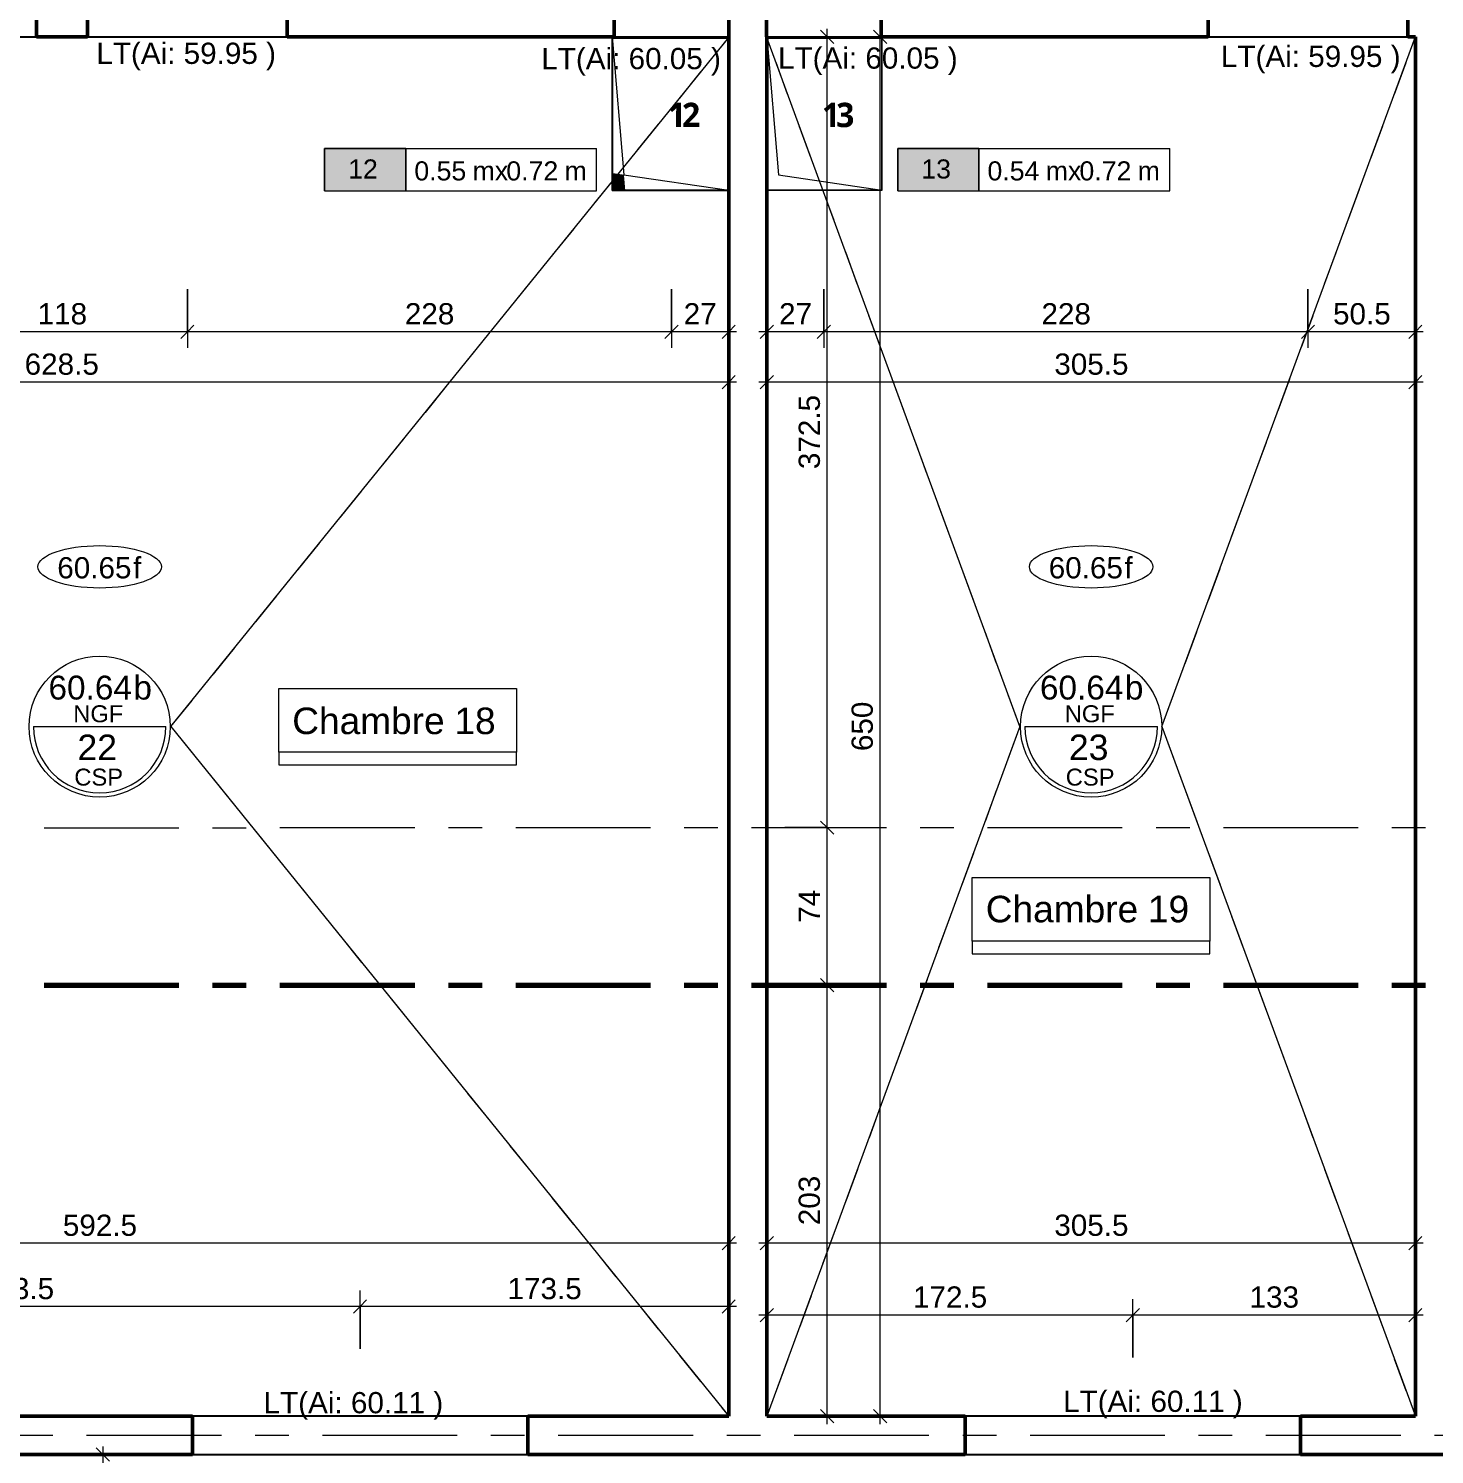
# Model space of a CAD drawing. Header units: metres. Extents: x 399 to 3028, y -427 to 863.
# Drawn here: x 445.81 to 452.43, y -391.7 to -384.98 of the extents above; entities that cross this region are included whole.
import ezdxf

# ---------------------------------------------------------------- set-up
doc = ezdxf.new("R2010")
doc.units = ezdxf.units.M
doc.linetypes.add('Ligne de quadrillage', pattern=[1.11125, 0.635, -0.15875, 0.15875, -0.15875])
doc.linetypes.add('Tiret', pattern=[0.3175, 0.15875, -0.15875])
for name, color, linetype, lineweight in [('02-Gaines numerotées_Stylo_No__83', 7, 'Continuous', 18), ('A-ANNO-DIMS', 211, 'Continuous', 9), ('A-ANNO-DIMS-50', 211, 'Continuous', 9), ('A-DETL', 90, 'Continuous', 18), ('A-DETL-GENF', 92, 'Continuous', 18), ('A-FLOR', 192, 'Continuous', 18), ('A-GENM', 13, 'Continuous', 18), ('A-GENM-IDEN', 13, 'Continuous', 18), ('A-WALL', 113, 'Continuous', 18), ('G-ANNO-DIMS', 111, 'Continuous', 9), ('G-ANNO-TEXT', 231, 'Continuous', 9), ('R_1 - Openings_dwg', 8, 'Continuous', 18), ('S-FLOR-SYMB', 171, 'Continuous', 9), ('S-GRID', 1, 'Continuous', 9)]:
    doc.layers.add(name, color=color, linetype=linetype, lineweight=lineweight)
doc.styles.add('Arial', font='arial.ttf', dxfattribs={"height": 0.1})
doc.styles.add('Arial_10', font='arial.ttf', dxfattribs={"height": 0.12})
doc.styles.add('Arial_11', font='arial.ttf', dxfattribs={"height": 0.125})
doc.styles.add('Arial_6', font='arial.ttf', dxfattribs={"height": 0.09})
doc.styles.add('Arial_8', font='arial.ttf', dxfattribs={"height": 0.0016})
doc.styles.add('Arial_9', font='arial.ttf', dxfattribs={"height": 0.1125})
doc.styles.add('Malgun Gothic Semilight_B', font='', dxfattribs={"height": 0.115})
doc.styles.get('Malgun Gothic Semilight_B').set_extended_font_data('Malgun Gothic Semilight', bold=True)
doc.dimstyles.new('AES-_COTATION_1_50', dxfattribs={"dimscale": 0.3048, "dimtxt": 0.102026, "dimasz": 0.205052, "dimexe": 0.246063, "dimexo": 0.0625, "dimgap": 0.016404, "dimtad": 1, "dimdec": 1, "dimlfac": 100, "dimrnd": 0.5, "dimdsep": 46, "dimtxsty": 'Arial', "dimblk1": 'OBLIQUE', "dimblk2": 'OBLIQUE', "dimsah": 1, "dimcen": 0.09, "dimdle": 0.123031, "dimazin": 0, "dimtfac": 1, "dimtdec": 4, "dimtix": 1, "dimtmove": 0, "dimatfit": 3, "dimfxl": 0.656168, "dimfxlon": 1, "dimtvp": 1, "dimtolj": 1, "dimtzin": 0, "dimarcsym": 2})
doc.dimstyles.new('AES-_COTATION_1_50_2', dxfattribs={"dimscale": 0.3048, "dimtxt": 0.102026, "dimasz": 0.205052, "dimexe": 0.246063, "dimexo": 0.0625, "dimgap": 0.016404, "dimtad": 1, "dimdec": 1, "dimlfac": 100, "dimrnd": 0.5, "dimdsep": 46, "dimtxsty": 'Arial', "dimblk1": 'OBLIQUE', "dimblk2": 'OBLIQUE', "dimsah": 1, "dimcen": 0.09, "dimdle": 0.123031, "dimazin": 0, "dimtfac": 1, "dimtdec": 4, "dimtix": 1, "dimtmove": 0, "dimatfit": 3, "dimfxl": 0.656168, "dimfxlon": 1, "dimtvp": 1, "dimtolj": 1, "dimtzin": 0, "dimarcsym": 2})

# ---------------------------------------------------------------- blocks, each defined once
blk = doc.blocks.new('VAU_Réservation_Rectangulaire1 - VAU_Réservation_Rectangulaire-1315841-AES_EXE_BET_TZ_R_1_COF_0100-Plan coffrage PH R_1 Diffusion')
at = {"layer": 'A-DETL-GENF', "linetype": 'Tiret'}
blk.add_hatch(color=256, dxfattribs=at).paths.add_polyline_path([(-0.2741, 0.3608), (-0.2132, 0.3608), (-0.2193, 0.2886), (-0.2741, 0.2806), (-0.2741, 0.3608)])
at = {"layer": 'A-DETL-GENF'}
for p, q in [((-0.2741, 0.3608), (-0.2741, -0.3608)), ((-0.2741, 0.3608), (0.2741, 0.3608)), ((0.2741, 0.3608), (-0.2741, 0.3608)), ((-0.2741, 0.3608), (-0.2741, -0.3608)), ((-0.2193, 0.2886), (0.2741, 0.3608)), ((0.2741, 0.3608), (0.2741, -0.3608)), ((-0.2741, -0.3608), (-0.2193, 0.2886)), ((-0.2741, -0.3608), (0.2741, -0.3608))]:
    blk.add_line(p, q, dxfattribs=at)
blk = doc.blocks.new('VAU_Réservation_Rectangulaire1 - VAU_Réservation_Rectangulaire-1313917-AES_EXE_BET_TZ_R_1_COF_0100-Plan coffrage PH R_1 Diffusion')
at = {"layer": 'A-DETL-GENF'}
for p, q in [((-0.271, 0.3608), (-0.271, -0.3608)), ((-0.271, 0.3608), (0.271, 0.3608)), ((0.271, 0.3608), (-0.271, 0.3608)), ((-0.271, 0.3608), (-0.271, -0.3608)), ((-0.2168, 0.2886), (0.271, 0.3608)), ((0.271, 0.3608), (0.271, -0.3608)), ((-0.271, -0.3608), (-0.2168, 0.2886)), ((-0.271, -0.3608), (0.271, -0.3608))]:
    blk.add_line(p, q, dxfattribs=at)
blk = doc.blocks.new('R_1 - Openings_dwg-817627-AES_EXE_BET_TZ_R_1_COF_0100-Plan coffrage PH R_1 Diffusion')
at = {"layer": '02-Gaines numerotées_Stylo_No__83', "flags": 128}
for points in [[(735.5619, -254.3486), (735.0295, -254.4595), (734.8829, -253.7555), (735.4153, -253.6446)], [(734.8533, -254.4962), (734.3183, -254.6076), (734.1717, -253.9036), (734.7067, -253.7922)]]:
    blk.add_lwpolyline(points, close=True, dxfattribs=at)
at = {"layer": 'A-DETL', "linetype": 'Tiret', "flags": 128}
for points in [[(735.5619, -254.3486), (735.0295, -254.4595), (734.8829, -253.7555), (735.4153, -253.6446)], [(734.8533, -254.4962), (734.3183, -254.6076), (734.1717, -253.9036), (734.7067, -253.7922)]]:
    blk.add_lwpolyline(points, close=True, dxfattribs=at)
at = {"layer": '02-Gaines numerotées_Stylo_No__83', "char_height": 0.115, "attachment_point": 1, "rotation": 11.76477, "line_spacing_factor": 1.113779, "style": 'Malgun Gothic Semilight_B'}
for s, insert, width in [('\\fMalgun Gothic Semilight|b1|i0|c178|p34|;1', (735.2009, -254.0007), 0.073773), ('\\fMalgun Gothic Semilight|b1|i0|c178|p34|;3', (735.2666, -253.987), 0.104512), ('\\fMalgun Gothic Semilight|b1|i0|c178|p34|;1', (734.4898, -254.1488), 0.073773), ('\\fMalgun Gothic Semilight|b1|i0|c178|p34|;2', (734.5555, -254.1351), 0.104512)]:
    blk.add_mtext(s, dxfattribs=dict(at, insert=insert, width=width))
at = {"layer": 'A-DETL', "color": 7, "linetype": 'Tiret', "char_height": 0.115, "attachment_point": 1, "rotation": 11.76477, "line_spacing_factor": 1.113779, "style": 'Malgun Gothic Semilight_B'}
for s, insert, width in [('\\fMalgun Gothic Semilight|b1|i0|c178|p34|;1', (735.2009, -254.0007), 0.073773), ('\\fMalgun Gothic Semilight|b1|i0|c178|p34|;3', (735.2666, -253.987), 0.104512), ('\\fMalgun Gothic Semilight|b1|i0|c178|p34|;1', (734.4898, -254.1488), 0.073773), ('\\fMalgun Gothic Semilight|b1|i0|c178|p34|;2', (734.5555, -254.1351), 0.104512)]:
    blk.add_mtext(s, dxfattribs=dict(at, insert=insert, width=width))
blk = doc.blocks.new('AES-Etiquette Dalle CSP brut vide - Dalle bidirectionnelle-1798681-AES_EXE_BET_TZ_R_1_COF_0100-Plan coffrage PH R_1 Diffusion')
at = {"layer": 'S-FLOR-SYMB'}
blk.add_line((-0.00624, 0), (0.00624, 0), dxfattribs=at)
blk.add_circle((0, 0), 0.00665, dxfattribs=at)
blk.add_arc((0, 0), 0.00624, 180, 360, dxfattribs=at)
at = {"layer": 'S-FLOR-SYMB', "char_height": 0.0016, "attachment_point": 1, "style": 'Arial_8'}
for s, insert, width in [('NGF', (-0.00249, 0.00201), 0.0058523), ('CSP', (-0.00239, -0.00396), 0.005692)]:
    blk.add_mtext(s, dxfattribs=dict(at, insert=insert, width=width))
blk = doc.blocks.new('AES-Etiquette Dalle CSP brut vide - Dalle bidirectionnelle-1799027-AES_EXE_BET_TZ_R_1_COF_0100-Plan coffrage PH R_1 Diffusion')
at = {"layer": 'S-FLOR-SYMB'}
blk.add_line((-0.00624, 0), (0.00624, 0), dxfattribs=at)
blk.add_circle((0, 0), 0.00665, dxfattribs=at)
blk.add_arc((0, 0), 0.00624, 180, 360, dxfattribs=at)
at = {"layer": 'S-FLOR-SYMB', "char_height": 0.0016, "attachment_point": 1, "style": 'Arial_8'}
for s, insert, width in [('NGF', (-0.00249, 0.00201), 0.0058523), ('CSP', (-0.00239, -0.00396), 0.005692)]:
    blk.add_mtext(s, dxfattribs=dict(at, insert=insert, width=width))
blk = doc.blocks.new('DIMBLOCK218-AES_EXE_BET_TZ_R_1_COF_0100-Plan coffrage PH R_1 Diffusion')
at = {"layer": 'A-ANNO-DIMS-50', "transparency": 16777216}
for p, q in [((448.8398, -386.2072), (448.8398, -386.4822)), ((448.8398, -386.4072), (448.8398, -386.2072)), ((449.1098, -386.6072), (449.1098, -386.3322)), ((448.8398, -386.4072), (448.871, -386.376)), ((449.1098, -386.4072), (449.141, -386.376)), ((448.8398, -386.4072), (448.8085, -386.4385)), ((449.1473, -386.4072), (448.8398, -386.4072)), ((449.1098, -386.4072), (449.0785, -386.4385)), ((449.1098, -386.4072), (449.1098, -386.6072))]:
    blk.add_line(p, q, dxfattribs=at)
at = {"layer": 'A-ANNO-DIMS-50', "color": 0, "transparency": 16777216, "insert": (448.8978, -386.2724), "char_height": 0.1, "width": 0.184588, "attachment_point": 1, "line_spacing_factor": 0.941778, "style": 'Arial'}
blk.add_mtext('27', dxfattribs=at)
blk = doc.blocks.new('_Oblique')
at = {"color": 0, "linetype": 'ByBlock', "lineweight": -2}
blk.add_line((-0.5, -0.5), (0.5, 0.5), dxfattribs=at)
blk = doc.blocks.new('DIMBLOCK219-AES_EXE_BET_TZ_R_1_COF_0100-Plan coffrage PH R_1 Diffusion')
at = {"layer": 'A-ANNO-DIMS-50', "transparency": 16777216}
for p, q in [((446.5595, -386.2072), (446.5595, -386.4822)), ((446.5595, -386.4072), (446.5595, -386.2072)), ((448.8398, -386.2072), (448.8398, -386.4822)), ((448.8398, -386.4072), (448.8398, -386.2072)), ((446.5595, -386.4072), (446.5907, -386.376)), ((448.8398, -386.4072), (448.871, -386.376)), ((446.5595, -386.4072), (446.5282, -386.4385)), ((448.8398, -386.4072), (446.5595, -386.4072)), ((448.8398, -386.4072), (448.8085, -386.4385))]:
    blk.add_line(p, q, dxfattribs=at)
at = {"layer": 'A-ANNO-DIMS-50', "color": 0, "transparency": 16777216, "insert": (447.5842, -386.2724), "char_height": 0.1, "width": 0.276883, "attachment_point": 1, "line_spacing_factor": 0.941778, "style": 'Arial'}
blk.add_mtext('228', dxfattribs=at)
blk = doc.blocks.new('DIMBLOCK220-AES_EXE_BET_TZ_R_1_COF_0100-Plan coffrage PH R_1 Diffusion')
at = {"layer": 'A-ANNO-DIMS-50', "transparency": 16777216}
for p, q in [((445.3795, -386.2072), (445.3795, -386.4822)), ((445.3795, -386.4072), (445.3795, -386.2072)), ((446.5595, -386.2072), (446.5595, -386.4822)), ((446.5595, -386.4072), (446.5595, -386.2072)), ((445.3795, -386.4072), (445.4107, -386.376)), ((446.5595, -386.4072), (446.5907, -386.376)), ((445.3795, -386.4072), (445.3482, -386.4385)), ((446.5595, -386.4072), (445.3795, -386.4072)), ((446.5595, -386.4072), (446.5282, -386.4385))]:
    blk.add_line(p, q, dxfattribs=at)
at = {"layer": 'A-ANNO-DIMS-50', "color": 0, "transparency": 16777216, "insert": (445.8541, -386.2724), "char_height": 0.1, "width": 0.276883, "attachment_point": 1, "line_spacing_factor": 0.941778, "style": 'Arial'}
blk.add_mtext('118', dxfattribs=at)
blk = doc.blocks.new('DIMBLOCK222-AES_EXE_BET_TZ_R_1_COF_0100-Plan coffrage PH R_1 Diffusion')
at = {"layer": 'A-ANNO-DIMS-50', "transparency": 16777216}
for p, q in [((451.8389, -386.2072), (451.8389, -386.4822)), ((451.8389, -386.4072), (451.8389, -386.2072)), ((452.3449, -386.6072), (452.3449, -386.3322)), ((451.8389, -386.4072), (451.8702, -386.376)), ((452.3449, -386.4072), (452.3761, -386.376)), ((451.8389, -386.4072), (451.8077, -386.4385)), ((452.3824, -386.4072), (451.8389, -386.4072)), ((452.3449, -386.4072), (452.3136, -386.4385)), ((452.3449, -386.4072), (452.3449, -386.6072))]:
    blk.add_line(p, q, dxfattribs=at)
at = {"layer": 'A-ANNO-DIMS-50', "color": 0, "transparency": 16777216, "insert": (451.9569, -386.2724), "char_height": 0.1, "width": 0.323972, "attachment_point": 1, "line_spacing_factor": 0.941778, "style": 'Arial'}
blk.add_mtext('50.5', dxfattribs=at)
blk = doc.blocks.new('DIMBLOCK223-AES_EXE_BET_TZ_R_1_COF_0100-Plan coffrage PH R_1 Diffusion')
at = {"layer": 'A-ANNO-DIMS-50', "transparency": 16777216}
for p, q in [((449.5584, -386.2072), (449.5584, -386.4822)), ((449.5584, -386.4072), (449.5584, -386.2072)), ((451.8389, -386.2072), (451.8389, -386.4822)), ((451.8389, -386.4072), (451.8389, -386.2072)), ((449.5584, -386.4072), (449.5896, -386.376)), ((451.8389, -386.4072), (451.8702, -386.376)), ((449.5584, -386.4072), (449.5271, -386.4385)), ((451.8389, -386.4072), (449.5584, -386.4072)), ((451.8389, -386.4072), (451.8077, -386.4385))]:
    blk.add_line(p, q, dxfattribs=at)
at = {"layer": 'A-ANNO-DIMS-50', "color": 0, "transparency": 16777216, "insert": (450.5833, -386.2724), "char_height": 0.1, "width": 0.276883, "attachment_point": 1, "line_spacing_factor": 0.941778, "style": 'Arial'}
blk.add_mtext('228', dxfattribs=at)
blk = doc.blocks.new('DIMBLOCK224-AES_EXE_BET_TZ_R_1_COF_0100-Plan coffrage PH R_1 Diffusion')
at = {"layer": 'A-ANNO-DIMS-50', "transparency": 16777216}
for p, q in [((449.5584, -386.2072), (449.5584, -386.4822)), ((449.5584, -386.4072), (449.5584, -386.2072)), ((449.2898, -386.6072), (449.2898, -386.3322)), ((449.2898, -386.4072), (449.321, -386.376)), ((449.5584, -386.4072), (449.5896, -386.376)), ((449.5584, -386.4072), (449.2523, -386.4072)), ((449.2898, -386.4072), (449.2585, -386.4385)), ((449.2898, -386.4072), (449.2898, -386.6072)), ((449.5584, -386.4072), (449.5271, -386.4385))]:
    blk.add_line(p, q, dxfattribs=at)
at = {"layer": 'A-ANNO-DIMS-50', "color": 0, "transparency": 16777216, "insert": (449.3472, -386.2724), "char_height": 0.1, "width": 0.184588, "attachment_point": 1, "line_spacing_factor": 0.941778, "style": 'Arial'}
blk.add_mtext('27', dxfattribs=at)
blk = doc.blocks.new('DIMBLOCK229-AES_EXE_BET_TZ_R_1_COF_0100-Plan coffrage PH R_1 Diffusion')
at = {"layer": 'A-ANNO-DIMS-50', "transparency": 16777216}
for p, q in [((447.373, -391.201), (447.373, -390.926)), ((447.373, -391.001), (447.4042, -390.9698)), ((449.1098, -391.201), (449.1098, -390.926)), ((449.1098, -391.001), (449.141, -390.9698)), ((447.373, -391.001), (447.3417, -391.0323)), ((449.1473, -391.001), (447.373, -391.001)), ((447.373, -391.001), (447.373, -391.201)), ((449.1098, -391.001), (449.0785, -391.0323)), ((449.1098, -391.001), (449.1098, -391.201))]:
    blk.add_line(p, q, dxfattribs=at)
at = {"layer": 'A-ANNO-DIMS-50', "color": 0, "transparency": 16777216, "insert": (448.0679, -390.8662), "char_height": 0.1, "width": 0.416266, "attachment_point": 1, "line_spacing_factor": 0.941778, "style": 'Arial'}
blk.add_mtext('173.5', dxfattribs=at)
blk = doc.blocks.new('DIMBLOCK230-AES_EXE_BET_TZ_R_1_COF_0100-Plan coffrage PH R_1 Diffusion')
at = {"layer": 'A-ANNO-DIMS-50', "transparency": 16777216}
for p, q in [((444.1386, -391.201), (444.1386, -390.926)), ((444.1386, -391.001), (444.1698, -390.9698)), ((447.373, -391.201), (447.373, -390.926)), ((447.373, -391.001), (447.4042, -390.9698)), ((444.1386, -391.001), (444.1073, -391.0323)), ((447.373, -391.001), (444.1386, -391.001)), ((444.1386, -391.001), (444.1386, -391.201)), ((447.373, -391.001), (447.3417, -391.0323)), ((447.373, -391.001), (447.373, -391.201))]:
    blk.add_line(p, q, dxfattribs=at)
at = {"layer": 'A-ANNO-DIMS-50', "color": 0, "transparency": 16777216, "insert": (445.5823, -390.8662), "char_height": 0.1, "width": 0.416266, "attachment_point": 1, "line_spacing_factor": 0.941778, "style": 'Arial'}
blk.add_mtext('323.5', dxfattribs=at)
blk = doc.blocks.new('DIMBLOCK232-AES_EXE_BET_TZ_R_1_COF_0100-Plan coffrage PH R_1 Diffusion')
at = {"layer": 'A-ANNO-DIMS-50', "transparency": 16777216}
for p, q in [((451.0133, -391.241), (451.0133, -390.966)), ((452.3449, -391.241), (452.3449, -390.966)), ((451.0133, -391.041), (451.0445, -391.0098)), ((452.3449, -391.041), (452.3761, -391.0098)), ((451.0133, -391.041), (450.982, -391.0723)), ((452.3824, -391.041), (451.0133, -391.041)), ((451.0133, -391.041), (451.0133, -391.241)), ((452.3449, -391.041), (452.3136, -391.0723)), ((452.3449, -391.041), (452.3449, -391.241))]:
    blk.add_line(p, q, dxfattribs=at)
at = {"layer": 'A-ANNO-DIMS-50', "color": 0, "transparency": 16777216, "insert": (451.5637, -390.9062), "char_height": 0.1, "width": 0.276883, "attachment_point": 1, "line_spacing_factor": 0.941778, "style": 'Arial'}
blk.add_mtext('133', dxfattribs=at)
blk = doc.blocks.new('DIMBLOCK233-AES_EXE_BET_TZ_R_1_COF_0100-Plan coffrage PH R_1 Diffusion')
at = {"layer": 'A-ANNO-DIMS-50', "transparency": 16777216}
for p, q in [((449.2898, -391.241), (449.2898, -390.966)), ((451.0133, -391.241), (451.0133, -390.966)), ((449.2898, -391.041), (449.321, -391.0098)), ((451.0133, -391.041), (451.0445, -391.0098)), ((451.0133, -391.041), (449.2523, -391.041)), ((449.2898, -391.041), (449.2585, -391.0723)), ((449.2898, -391.041), (449.2898, -391.241)), ((451.0133, -391.041), (450.982, -391.0723)), ((451.0133, -391.041), (451.0133, -391.241))]:
    blk.add_line(p, q, dxfattribs=at)
at = {"layer": 'A-ANNO-DIMS-50', "color": 0, "transparency": 16777216, "insert": (449.9781, -390.9062), "char_height": 0.1, "width": 0.416266, "attachment_point": 1, "line_spacing_factor": 0.941778, "style": 'Arial'}
blk.add_mtext('172.5', dxfattribs=at)
blk = doc.blocks.new('DIMBLOCK242-AES_EXE_BET_TZ_R_1_COF_0100-Plan coffrage PH R_1 Diffusion')
at = {"layer": 'A-ANNO-DIMS-50', "transparency": 16777216}
for p, q in [((449.3743, -389.4864), (449.6493, -389.4864)), ((449.5743, -389.4864), (449.3743, -389.4864)), ((449.5743, -389.4864), (449.5431, -389.4552)), ((449.5743, -391.5557), (449.5743, -389.4864)), ((449.5743, -389.4864), (449.6056, -389.5177)), ((449.5743, -391.5182), (449.5431, -391.4869)), ((449.3743, -391.5182), (449.6493, -391.5182)), ((449.5743, -391.5182), (449.3743, -391.5182)), ((449.5743, -391.5182), (449.6056, -391.5494))]:
    blk.add_line(p, q, dxfattribs=at)
at = {"layer": 'A-ANNO-DIMS-50', "color": 0, "transparency": 16777216, "insert": (449.4395, -390.6177), "char_height": 0.1, "width": 0.276883, "attachment_point": 1, "rotation": 90, "line_spacing_factor": 0.941778, "style": 'Arial'}
blk.add_mtext('203', dxfattribs=at)
blk = doc.blocks.new('DIMBLOCK243-AES_EXE_BET_TZ_R_1_COF_0100-Plan coffrage PH R_1 Diffusion')
at = {"layer": 'A-ANNO-DIMS-50', "transparency": 16777216}
for p, q in [((449.3743, -388.7442), (449.6493, -388.7442)), ((449.5743, -388.7442), (449.3743, -388.7442)), ((449.5743, -388.7442), (449.5431, -388.7129)), ((449.5743, -389.4864), (449.5743, -388.7442)), ((449.5743, -388.7442), (449.6056, -388.7754)), ((449.3743, -389.4864), (449.6493, -389.4864)), ((449.5743, -389.4864), (449.3743, -389.4864)), ((449.5743, -389.4864), (449.5431, -389.4552)), ((449.5743, -389.4864), (449.6056, -389.5177))]:
    blk.add_line(p, q, dxfattribs=at)
at = {"layer": 'A-ANNO-DIMS-50', "color": 0, "transparency": 16777216, "insert": (449.4395, -389.1922), "char_height": 0.1, "width": 0.184588, "attachment_point": 1, "rotation": 90, "line_spacing_factor": 0.941778, "style": 'Arial'}
blk.add_mtext('74', dxfattribs=at)
blk = doc.blocks.new('DIMBLOCK244-AES_EXE_BET_TZ_R_1_COF_0100-Plan coffrage PH R_1 Diffusion')
at = {"layer": 'A-ANNO-DIMS-50', "transparency": 16777216}
for p, q in [((449.5743, -385.0179), (449.5431, -384.9866)), ((449.5743, -388.7442), (449.5743, -384.9804)), ((449.3743, -385.0179), (449.6493, -385.0179)), ((449.5743, -385.0179), (449.3743, -385.0179)), ((449.5743, -385.0179), (449.6056, -385.0491)), ((449.3743, -388.7442), (449.6493, -388.7442)), ((449.5743, -388.7442), (449.3743, -388.7442)), ((449.5743, -388.7442), (449.5431, -388.7129)), ((449.5743, -388.7442), (449.6056, -388.7754))]:
    blk.add_line(p, q, dxfattribs=at)
at = {"layer": 'A-ANNO-DIMS-50', "color": 0, "transparency": 16777216, "insert": (449.4395, -387.0545), "char_height": 0.1, "width": 0.416266, "attachment_point": 1, "rotation": 90, "line_spacing_factor": 0.941778, "style": 'Arial'}
blk.add_mtext('372.5', dxfattribs=at)
blk = doc.blocks.new('DIMBLOCK257-AES_EXE_BET_TZ_R_1_COF_0100-Plan coffrage PH R_1 Diffusion')
at = {"layer": 'A-ANNO-DIMS-50', "transparency": 16777216}
for p, q in [((443.1831, -390.9026), (443.1831, -390.6276)), ((449.1098, -390.9026), (449.1098, -390.6276)), ((449.1473, -390.7026), (443.1456, -390.7026)), ((443.1831, -390.7026), (443.1519, -390.7339)), ((443.1831, -390.7026), (443.2144, -390.6714)), ((443.1831, -390.7026), (443.1831, -390.9026)), ((449.1098, -390.7026), (449.0785, -390.7339)), ((449.1098, -390.7026), (449.141, -390.6714)), ((449.1098, -390.7026), (449.1098, -390.9026))]:
    blk.add_line(p, q, dxfattribs=at)
at = {"layer": 'A-ANNO-DIMS-50', "color": 0, "transparency": 16777216, "insert": (445.973, -390.5678), "char_height": 0.1, "width": 0.416266, "attachment_point": 1, "line_spacing_factor": 0.941778, "style": 'Arial'}
blk.add_mtext('592.5', dxfattribs=at)
blk = doc.blocks.new('DIMBLOCK258-AES_EXE_BET_TZ_R_1_COF_0100-Plan coffrage PH R_1 Diffusion')
at = {"layer": 'A-ANNO-DIMS-50', "transparency": 16777216}
for p, q in [((449.2898, -390.9026), (449.2898, -390.6276)), ((452.3449, -390.9026), (452.3449, -390.6276)), ((452.3824, -390.7026), (449.2523, -390.7026)), ((449.2898, -390.7026), (449.2585, -390.7339)), ((449.2898, -390.7026), (449.321, -390.6714)), ((449.2898, -390.7026), (449.2898, -390.9026)), ((452.3449, -390.7026), (452.3136, -390.7339)), ((452.3449, -390.7026), (452.3761, -390.6714)), ((452.3449, -390.7026), (452.3449, -390.9026))]:
    blk.add_line(p, q, dxfattribs=at)
at = {"layer": 'A-ANNO-DIMS-50', "color": 0, "transparency": 16777216, "insert": (450.6439, -390.5678), "char_height": 0.1, "width": 0.416266, "attachment_point": 1, "line_spacing_factor": 0.941778, "style": 'Arial'}
blk.add_mtext('305.5', dxfattribs=at)
blk = doc.blocks.new('DIMBLOCK279-AES_EXE_BET_TZ_R_1_COF_0100-Plan coffrage PH R_1 Diffusion')
at = {"layer": 'A-ANNO-DIMS-50', "transparency": 16777216}
for p, q in [((446.3615, -391.6982), (446.0865, -391.6982)), ((446.1615, -391.6982), (446.1303, -391.6669)), ((446.1615, -391.6607), (446.1615, -400.0635)), ((446.1615, -391.6982), (446.1928, -391.7294)), ((446.1615, -391.6982), (446.3615, -391.6982)), ((445.9615, -400.026), (446.2365, -400.026)), ((446.1615, -400.026), (445.9615, -400.026)), ((446.1615, -400.026), (446.1303, -399.9947)), ((446.1615, -400.026), (446.1928, -400.0572))]:
    blk.add_line(p, q, dxfattribs=at)
at = {"layer": 'A-ANNO-DIMS-50', "color": 0, "transparency": 16777216, "insert": (446.0267, -395.9775), "char_height": 0.1, "width": 0.276883, "attachment_point": 1, "rotation": 90, "line_spacing_factor": 0.941778, "style": 'Arial'}
blk.add_mtext('833', dxfattribs=at)
blk = doc.blocks.new('ETQ_SOL_Rectangulaire - RSV_Rect_HZ-1265007-AES_EXE_BET_TZ_R_1_COF_0100-Plan coffrage PH R_1 Diffusion')
at = {"layer": 'A-GENM-IDEN', "lineweight": 9}
blk.add_hatch(color=256, dxfattribs=at).paths.add_polyline_path([(0, -0.002), (-0.00765, -0.002), (-0.00765, 0.002), (0, 0.002)])
at = {"layer": 'A-GENM-IDEN'}
for p, q in [((-0.00765, -0.002), (-0.00765, 0.002)), ((-0.00765, 0.002), (0.01798, 0.002)), ((0, 0.002), (-0.00765, 0.002)), ((-0.00765, 0.002), (-0.00765, -0.002)), ((0, 0.002), (0, -0.002)), ((0, -0.002), (0, 0.002)), ((0.01798, -0.002), (0.01798, 0.002)), ((-0.00765, -0.002), (0.01798, -0.002)), ((-0.00765, -0.002), (0, -0.002))]:
    blk.add_line(p, q, dxfattribs=at)
blk = doc.blocks.new('DIMBLOCK650-AES_EXE_BET_TZ_R_1_COF_0100-Plan coffrage PH R_1 Diffusion')
at = {"layer": 'A-ANNO-DIMS-50', "transparency": 16777216}
for p, q in [((442.8231, -386.8446), (442.8231, -386.5696)), ((449.1098, -386.8446), (449.1098, -386.5696)), ((449.1473, -386.6446), (442.7856, -386.6446)), ((442.8231, -386.6446), (442.7918, -386.6758)), ((442.8231, -386.6446), (442.8543, -386.6133)), ((442.8231, -386.6446), (442.8231, -386.8446)), ((449.1098, -386.6446), (449.0785, -386.6758)), ((449.1098, -386.6446), (449.141, -386.6133)), ((449.1098, -386.6446), (449.1098, -386.8446))]:
    blk.add_line(p, q, dxfattribs=at)
at = {"layer": 'A-ANNO-DIMS-50', "color": 0, "transparency": 16777216, "insert": (445.793, -386.5097), "char_height": 0.1, "width": 0.416266, "attachment_point": 1, "line_spacing_factor": 0.941778, "style": 'Arial'}
blk.add_mtext('628.5', dxfattribs=at)
blk = doc.blocks.new('DIMBLOCK651-AES_EXE_BET_TZ_R_1_COF_0100-Plan coffrage PH R_1 Diffusion')
at = {"layer": 'A-ANNO-DIMS-50', "transparency": 16777216}
for p, q in [((449.2898, -386.8446), (449.2898, -386.5696)), ((452.3449, -386.8446), (452.3449, -386.5696)), ((452.3824, -386.6446), (449.2523, -386.6446)), ((449.2898, -386.6446), (449.2585, -386.6758)), ((449.2898, -386.6446), (449.321, -386.6133)), ((449.2898, -386.6446), (449.2898, -386.8446)), ((452.3449, -386.6446), (452.3136, -386.6758)), ((452.3449, -386.6446), (452.3761, -386.6133)), ((452.3449, -386.6446), (452.3449, -386.8446))]:
    blk.add_line(p, q, dxfattribs=at)
at = {"layer": 'A-ANNO-DIMS-50', "color": 0, "transparency": 16777216, "insert": (450.6439, -386.5097), "char_height": 0.1, "width": 0.416266, "attachment_point": 1, "line_spacing_factor": 0.941778, "style": 'Arial'}
blk.add_mtext('305.5', dxfattribs=at)
blk = doc.blocks.new('DIMBLOCK653-AES_EXE_BET_TZ_R_1_COF_0100-Plan coffrage PH R_1 Diffusion')
at = {"layer": 'A-ANNO-DIMS-50', "transparency": 16777216}
for p, q in [((449.8235, -385.0179), (449.7923, -384.9866)), ((449.8235, -391.5557), (449.8235, -384.9804)), ((449.6235, -385.0179), (449.8985, -385.0179)), ((449.8235, -385.0179), (449.6235, -385.0179)), ((449.8235, -385.0179), (449.8548, -385.0491)), ((449.8235, -391.5182), (449.7923, -391.4869)), ((449.6235, -391.5182), (449.8985, -391.5182)), ((449.8235, -391.5182), (449.6235, -391.5182)), ((449.8235, -391.5182), (449.8548, -391.5494))]:
    blk.add_line(p, q, dxfattribs=at)
at = {"layer": 'A-ANNO-DIMS-50', "color": 0, "transparency": 16777216, "insert": (449.6887, -388.3834), "char_height": 0.1, "width": 0.276883, "attachment_point": 1, "rotation": 90, "line_spacing_factor": 0.941778, "style": 'Arial'}
blk.add_mtext('650', dxfattribs=at)

msp = doc.modelspace()

# ---------------------------------------------------------------- linework, layer by layer
at = {"layer": 'A-DETL', "color": 51}
for p, q in [((446.4824, -388.268), (449.1098, -385.0209)), ((450.4816, -388.268), (449.2898, -385.021)), ((451.1508, -388.268), (452.3442, -385.0209)), ((446.4824, -388.268), (449.1098, -391.5182)), ((450.4816, -388.268), (449.2898, -391.5182)), ((451.1508, -388.268), (452.3449, -391.5182))]:
    msp.add_line(p, q, dxfattribs=at)
at = {"layer": 'A-DETL', "linetype": 'Tiret'}
for p, q in [((446.4824, -388.268), (449.1098, -385.0209)), ((450.4816, -388.268), (449.2898, -385.021)), ((451.1508, -388.268), (452.3442, -385.0209)), ((446.4824, -388.268), (449.1098, -391.5182)), ((450.4816, -388.268), (449.2898, -391.5182)), ((451.1508, -388.268), (452.3449, -391.5182))]:
    msp.add_line(p, q, dxfattribs=at)
at = {"layer": 'A-DETL'}
for p, q in [((446.9898, -388.088), (448.1098, -388.088)), ((446.9898, -388.388), (446.9898, -388.088)), ((448.1098, -388.088), (448.1098, -388.388)), ((448.1098, -388.388), (446.9898, -388.388)), ((446.9898, -388.388), (446.9898, -388.448)), ((448.1098, -388.388), (446.9898, -388.388)), ((448.1098, -388.448), (448.1098, -388.388)), ((446.9898, -388.448), (448.1098, -388.448)), ((450.2573, -388.9796), (451.3773, -388.9796)), ((450.2573, -389.2796), (450.2573, -388.9796)), ((451.3773, -388.9796), (451.3773, -389.2796)), ((451.3773, -389.2796), (450.2573, -389.2796)), ((450.2573, -389.2796), (450.2573, -389.3396)), ((451.3773, -389.2796), (450.2573, -389.2796)), ((451.3773, -389.3396), (451.3773, -389.2796)), ((450.2573, -389.3396), (451.3773, -389.3396))]:
    msp.add_line(p, q, dxfattribs=at)
at = {"layer": 'A-DETL', "color": 51}
for centre, major_axis in [((446.1464, -387.5149), (-0.2909, 0)), ((450.8173, -387.5149), (0.2909, 0))]:
    msp.add_ellipse(centre, major_axis=major_axis, ratio=0.343791, dxfattribs=at)
at = {"layer": 'A-DETL-GENF', "linetype": 'Tiret'}
for p, q in [((448.1098, -388.388), (446.9898, -388.388)), ((446.9898, -388.388), (446.9898, -388.448)), ((448.1098, -388.448), (448.1098, -388.388)), ((446.9898, -388.448), (448.1098, -388.448)), ((451.3773, -389.2796), (450.2573, -389.2796)), ((450.2573, -389.2796), (450.2573, -389.3396)), ((451.3773, -389.3396), (451.3773, -389.2796)), ((450.2573, -389.3396), (451.3773, -389.3396))]:
    msp.add_line(p, q, dxfattribs=at)
at = {"layer": 'A-FLOR', "color": 31, "lineweight": 25}
for p, q in [((442.823, -385.0179), (448.5616, -385.0179)), ((448.5616, -385.0179), (448.5616, -385.7395)), ((449.2898, -385.0179), (452.3449, -385.0179)), ((449.2898, -391.5182), (449.2898, -385.0179)), ((452.3449, -385.0179), (452.3449, -391.5182)), ((448.5616, -385.7395), (449.1098, -385.7395)), ((449.1098, -385.7395), (449.1098, -391.5182)), ((449.1098, -391.5182), (443.1831, -391.5182)), ((452.3449, -391.5182), (449.2898, -391.5182))]:
    msp.add_line(p, q, dxfattribs=at)
at = {"layer": 'A-WALL', "color": 2, "lineweight": 50}
for p, q in [((445.8495, -385.0179), (445.8495, -384.8379)), ((446.0895, -384.8379), (446.0895, -385.0179)), ((447.0295, -385.0179), (447.0295, -384.8379)), ((448.5698, -384.8379), (448.5698, -385.0179)), ((449.1098, -385.0179), (449.1098, -384.8379)), ((449.2884, -384.8379), (449.2884, -385.0179)), ((449.8284, -385.0179), (449.8284, -384.8379)), ((451.3689, -384.8379), (451.3689, -385.0179)), ((452.3089, -385.0179), (452.3089, -384.8379)), ((446.0895, -385.0179), (445.8495, -385.0179)), ((448.5698, -385.0179), (447.0295, -385.0179)), ((449.1098, -391.5182), (449.1098, -385.0179)), ((449.2884, -385.0179), (449.2898, -385.0179)), ((449.2898, -385.0179), (449.2898, -391.5182)), ((451.3689, -385.0179), (449.8284, -385.0179)), ((452.3449, -385.0179), (452.3089, -385.0179)), ((452.3449, -391.5182), (452.3449, -385.0179)), ((444.9286, -391.5182), (446.583, -391.5182)), ((446.583, -391.5182), (446.583, -391.6982)), ((448.163, -391.6982), (448.163, -391.5182)), ((448.163, -391.5182), (449.1098, -391.5182)), ((449.2898, -391.5182), (450.2233, -391.5182)), ((450.2233, -391.5182), (450.2233, -391.6982)), ((451.8033, -391.6982), (451.8033, -391.5182)), ((451.8033, -391.5182), (452.3449, -391.5182)), ((446.583, -391.6982), (444.9286, -391.6982)), ((450.2233, -391.6982), (448.163, -391.6982)), ((453.0518, -391.6982), (451.8033, -391.6982))]:
    msp.add_line(p, q, dxfattribs=at)
at = {"layer": 'A-WALL', "color": 3, "lineweight": 25}
for p, q in [((444.9095, -385.0179), (445.8495, -385.0179)), ((446.0895, -385.0179), (447.0295, -385.0179)), ((448.5698, -385.0179), (449.1098, -385.0179)), ((449.2884, -385.0179), (449.8284, -385.0179)), ((451.3689, -385.0179), (452.3089, -385.0179)), ((448.163, -391.5182), (446.583, -391.5182)), ((451.8033, -391.5182), (450.2233, -391.5182)), ((446.583, -391.6982), (448.163, -391.6982)), ((450.2233, -391.6982), (451.8033, -391.6982))]:
    msp.add_line(p, q, dxfattribs=at)
at = {"layer": 'S-GRID', "linetype": 'Ligne de quadrillage'}
for p, q in [((402.5455, -388.7449), (470.4951, -388.7439)), ((430.5272, -391.6068), (470.4951, -391.6063))]:
    msp.add_line(p, q, dxfattribs=at)
at = {"layer": 'S-GRID', "linetype": 'Ligne de quadrillage', "lineweight": 100}
msp.add_line((402.5455, -389.4864), (470.4951, -389.4864), dxfattribs=at)

# ---------------------------------------------------------------- block references
at = {"layer": 'A-GENM', "extrusion": (0, 0, -1), "rotation": 179.9991493376243}
for name, p in [('VAU_Réservation_Rectangulaire1 - VAU_Réservation_Rectangulaire-1315841-AES_EXE_BET_TZ_R_1_COF_0100-Plan coffrage PH R_1 Diffusion', (-448.8357, -385.3787)), ('VAU_Réservation_Rectangulaire1 - VAU_Réservation_Rectangulaire-1313917-AES_EXE_BET_TZ_R_1_COF_0100-Plan coffrage PH R_1 Diffusion', (-449.5608, -385.3787))]:
    msp.add_blockref(name, p, dxfattribs=at)
at = {"layer": 'A-GENM-IDEN', "xscale": 49.99999999999996, "yscale": 49.99999999999996, "zscale": 49.99999999999996}
for p in [(447.5883, -385.6429), (450.2884, -385.6429)]:
    msp.add_blockref('ETQ_SOL_Rectangulaire - RSV_Rect_HZ-1265007-AES_EXE_BET_TZ_R_1_COF_0100-Plan coffrage PH R_1 Diffusion', p, dxfattribs=at)
at = {"layer": 'R_1 - Openings_dwg', "color": 92, "linetype": 'Tiret', "rotation": 348.2360846844102}
msp.add_blockref('R_1 - Openings_dwg-817627-AES_EXE_BET_TZ_R_1_COF_0100-Plan coffrage PH R_1 Diffusion', (-218.4239, 13.2301), dxfattribs=at)
at = {"layer": 'S-FLOR-SYMB'}
for name, p, xscale, yscale, zscale in [('AES-Etiquette Dalle CSP brut vide - Dalle bidirectionnelle-1798681-AES_EXE_BET_TZ_R_1_COF_0100-Plan coffrage PH R_1 Diffusion', (446.1464, -388.268), 49.99999999999997, 49.99999999999997, 49.99999999999997), ('AES-Etiquette Dalle CSP brut vide - Dalle bidirectionnelle-1799027-AES_EXE_BET_TZ_R_1_COF_0100-Plan coffrage PH R_1 Diffusion', (450.8173, -388.268), 49.99999999999996, 49.99999999999996, 49.99999999999996)]:
    msp.add_blockref(name, p, dxfattribs=dict(at, xscale=xscale, yscale=yscale, zscale=zscale))

# ---------------------------------------------------------------- texts
at = {"layer": 'A-GENM-IDEN', "lineweight": 9, "char_height": 0.09, "attachment_point": 1, "style": 'Arial_6'}
for s, insert, width in [('12', (447.317, -385.595), 0.168354), ('13', (450.0172, -385.595), 0.168354), ('0.55 ', (447.6288, -385.6041), 0.3327), ('mx', (447.9033, -385.6041), 0.192405), ('0.72 ', (448.0621, -385.6041), 0.3327), ('\\fArial|b0|i0|c178|p34|;m', (448.3366, -385.6041), 0.124262), ('0.54 ', (450.3289, -385.6041), 0.3327), ('mx', (450.6034, -385.6041), 0.192405), ('0.72 ', (450.7622, -385.6041), 0.3327), ('\\fArial|b0|i0|c178|p34|;m', (451.0367, -385.6041), 0.124262)]:
    msp.add_mtext(s, dxfattribs=dict(at, insert=insert, width=width))
at = {"layer": 'G-ANNO-DIMS', "char_height": 0.1, "width": 1.011239, "attachment_point": 1, "line_spacing_factor": 0.941778, "style": 'Arial'}
for s, insert in [('LT(Ai: 59.95 )', (446.1307, -385.0449)), ('LT(Ai: 59.95 )', (451.4289, -385.0592)), ('LT(Ai: 60.05 )', (448.227, -385.0698)), ('LT(Ai: 60.05 )', (449.3423, -385.0673)), ('LT(Ai: 60.11 )', (446.9187, -391.404)), ('LT(Ai: 60.11 )', (450.6854, -391.3975))]:
    msp.add_mtext(s, dxfattribs=dict(at, insert=insert))
at = {"layer": 'G-ANNO-TEXT', "color": 41, "char_height": 0.1, "attachment_point": 1, "style": 'Arial'}
for s, insert, width in [('60.65', (445.9466, -387.4694), 0.432911), ('\\fArial|b0|i0|c178|p34|;f', (446.3038, -387.4694), 0.05211), ('60.65', (450.6175, -387.4694), 0.432911), ('\\fArial|b0|i0|c178|p34|;f', (450.9746, -387.4694), 0.05211)]:
    msp.add_mtext(s, dxfattribs=dict(at, insert=insert, width=width))
at = {"layer": 'G-ANNO-TEXT', "color": 7, "char_height": 0.125, "attachment_point": 1, "style": 'Arial_11'}
for s, insert, width in [('Chambre ', (447.0535, -388.1784), 0.925949), ('18', (447.8175, -388.1784), 0.232489), ('Chambre ', (450.3209, -389.0653), 0.925949), ('19', (451.0849, -389.0653), 0.232489)]:
    msp.add_mtext(s, dxfattribs=dict(at, insert=insert, width=width))
at = {"layer": 'S-FLOR-SYMB', "attachment_point": 1}
for s, insert, char_height, width, style in [('60.64', (445.9051, -388.0279), 0.1125, 0.485021, 'Arial_9'), ('\\fArial|b0|i0|c178|p34|;b', (446.3053, -388.0279), 0.1125, 0.108228, 'Arial_9'), ('60.64', (450.576, -388.0279), 0.1125, 0.485021, 'Arial_9'), ('\\fArial|b0|i0|c178|p34|;b', (450.9762, -388.0279), 0.1125, 0.108228, 'Arial_9'), ('22', (446.0417, -388.3056), 0.12, 0.224472, 'Arial_10'), ('23', (450.7126, -388.3056), 0.12, 0.224472, 'Arial_10')]:
    msp.add_mtext(s, dxfattribs=dict(at, insert=insert, char_height=char_height, width=width, style=style))

# ---------------------------------------------------------------- dimensions: what is measured, and where the dimension line sits
at = {"layer": 'A-ANNO-DIMS'}
for base, p1, p2, angle, dimstyle, override, picture, middle in [((449.5743, -385.0179), (449.3743, -388.7442), (449.3743, -385.0179), 90, 'AES-_COTATION_1_50', {"dimpost": '<>', "dimfxl": 3.726305}, 'DIMBLOCK244-AES_EXE_BET_TZ_R_1_COF_0100-Plan coffrage PH R_1 Diffusion', (449.5182, -386.881)), ((449.8235, -385.0179), (449.6235, -391.5182), (449.6235, -385.0179), 90, 'AES-_COTATION_1_50_2', {"dimpost": '<>', "dimfxl": 6.500325}, 'DIMBLOCK653-AES_EXE_BET_TZ_R_1_COF_0100-Plan coffrage PH R_1 Diffusion', (449.7675, -388.268)), ((446.5595, -386.4072), (448.8398, -386.2072), (446.5595, -386.2072), 0, 'AES-_COTATION_1_50', {"dimpost": '<>', "dimfxl": 2.2803}, 'DIMBLOCK219-AES_EXE_BET_TZ_R_1_COF_0100-Plan coffrage PH R_1 Diffusion', (447.6996, -386.3512)), ((449.5584, -386.40724), (451.83892, -386.20724), (449.5584, -386.20724), 0, 'AES-_COTATION_1_50', {"dimpost": '<>', "dimfxl": 2.280528}, 'DIMBLOCK223-AES_EXE_BET_TZ_R_1_COF_0100-Plan coffrage PH R_1 Diffusion', (450.69866, -386.35119)), ((449.5743, -388.7442), (449.3743, -389.4864), (449.3743, -388.7442), 90, 'AES-_COTATION_1_50', {"dimpost": '<>', "dimfxl": 0.742222}, 'DIMBLOCK243-AES_EXE_BET_TZ_R_1_COF_0100-Plan coffrage PH R_1 Diffusion', (449.5193, -389.1153)), ((449.5743, -389.4864), (449.3743, -391.5182), (449.3743, -389.4864), 90, 'AES-_COTATION_1_50', {"dimpost": '<>', "dimfxl": 2.031798}, 'DIMBLOCK242-AES_EXE_BET_TZ_R_1_COF_0100-Plan coffrage PH R_1 Diffusion', (449.5182, -390.5023)), ((449.2898, -390.7026), (452.3449, -390.9026), (449.2898, -390.9026), 0, 'AES-_COTATION_1_50', {"dimpost": '<>', "dimfxl": 3.055139}, 'DIMBLOCK258-AES_EXE_BET_TZ_R_1_COF_0100-Plan coffrage PH R_1 Diffusion', (450.8173, -390.6465)), ((446.1615, -400.026), (446.3615, -391.6982), (445.9615, -400.026), 90, 'AES-_COTATION_1_50_2', {"dimpost": '<>', "dimfxl": 8.337398}, 'DIMBLOCK279-AES_EXE_BET_TZ_R_1_COF_0100-Plan coffrage PH R_1 Diffusion', (446.1055, -395.8621))]:
    dim = msp.add_linear_dim(base=base, p1=p1, p2=p2, angle=angle, dimstyle=dimstyle, override=override, dxfattribs=at)
    dim.commit()
    dim.dimension.update_dxf_attribs({"geometry": picture, "text_midpoint": middle})
for base, p1, p2, dimstyle, override, picture, middle in [((445.3795, -386.4072), (446.5595, -386.2072), (445.3795, -386.2072), 'AES-_COTATION_1_50', {"dimpost": '<>', "dimfxl": 1.18}, 'DIMBLOCK220-AES_EXE_BET_TZ_R_1_COF_0100-Plan coffrage PH R_1 Diffusion', (445.9695, -386.3512)), ((448.8398, -386.4072), (449.1098, -386.6072), (448.8398, -386.2072), 'AES-_COTATION_1_50', {"dimpost": '<>', "dimfxl": 0.482597}, 'DIMBLOCK218-AES_EXE_BET_TZ_R_1_COF_0100-Plan coffrage PH R_1 Diffusion', (448.9748, -386.352)), ((449.2898, -386.4072), (449.5584, -386.2072), (449.2898, -386.6072), 'AES-_COTATION_1_50', {"dimpost": '<>', "dimfxl": 0.481839}, 'DIMBLOCK224-AES_EXE_BET_TZ_R_1_COF_0100-Plan coffrage PH R_1 Diffusion', (449.4241, -386.352)), ((451.8389, -386.4072), (452.3449, -386.6072), (451.8389, -386.2072), 'AES-_COTATION_1_50', {"dimpost": '<>', "dimfxl": 0.644984}, 'DIMBLOCK222-AES_EXE_BET_TZ_R_1_COF_0100-Plan coffrage PH R_1 Diffusion', (452.0919, -386.3512)), ((442.8231, -386.6446), (449.1098, -386.8446), (442.8231, -386.8446), 'AES-_COTATION_1_50_2', {"dimpost": '<>', "dimfxl": 6.286701}, 'DIMBLOCK650-AES_EXE_BET_TZ_R_1_COF_0100-Plan coffrage PH R_1 Diffusion', (445.9664, -386.5885)), ((449.2898, -386.6446), (452.3449, -386.8446), (449.2898, -386.8446), 'AES-_COTATION_1_50_2', {"dimpost": '<>', "dimfxl": 3.055139}, 'DIMBLOCK651-AES_EXE_BET_TZ_R_1_COF_0100-Plan coffrage PH R_1 Diffusion', (450.8173, -386.5885)), ((443.1831, -390.7026), (449.1098, -390.9026), (443.1831, -390.9026), 'AES-_COTATION_1_50', {"dimpost": '<>', "dimfxl": 5.926626}, 'DIMBLOCK257-AES_EXE_BET_TZ_R_1_COF_0100-Plan coffrage PH R_1 Diffusion', (446.1464, -390.6466)), ((444.1386, -391.001), (447.373, -391.201), (444.1386, -391.201), 'AES-_COTATION_1_50', {"dimpost": '<>', "dimfxl": 3.234358}, 'DIMBLOCK230-AES_EXE_BET_TZ_R_1_COF_0100-Plan coffrage PH R_1 Diffusion', (445.7558, -390.9449)), ((447.373, -391.001), (449.1098, -391.201), (447.373, -391.201), 'AES-_COTATION_1_50', {"dimpost": '<>', "dimfxl": 1.736802}, 'DIMBLOCK229-AES_EXE_BET_TZ_R_1_COF_0100-Plan coffrage PH R_1 Diffusion', (448.2414, -390.9449)), ((449.28975, -391.04101), (451.01326, -391.24101), (449.28975, -391.24101), 'AES-_COTATION_1_50', {"dimpost": '<>', "dimfxl": 1.723509}, 'DIMBLOCK233-AES_EXE_BET_TZ_R_1_COF_0100-Plan coffrage PH R_1 Diffusion', (450.15151, -390.98496)), ((451.0133, -391.041), (452.3449, -391.241), (451.0133, -391.241), 'AES-_COTATION_1_50', {"dimpost": '<>', "dimfxl": 1.33163}, 'DIMBLOCK232-AES_EXE_BET_TZ_R_1_COF_0100-Plan coffrage PH R_1 Diffusion', (451.6791, -390.9849))]:
    dim = msp.add_linear_dim(base=base, p1=p1, p2=p2, dimstyle=dimstyle, override=override, dxfattribs=at)
    dim.commit()
    dim.dimension.update_dxf_attribs({"geometry": picture, "text_midpoint": middle})

doc.saveas('drawing.dxf')
